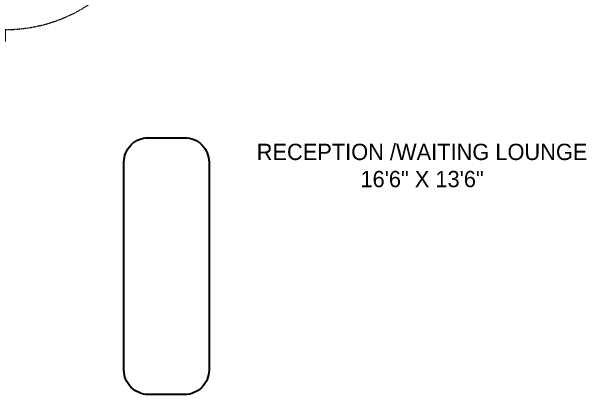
# Model space of a CAD drawing. Header units: millimetres. Extents: x 2165 to 3229, y 834 to 2305.
# Drawn here: x 2528.5 to 2669.6, y 1769.8 to 1863.9 of the extents above; entities that cross this region are included whole.
import ezdxf

# ---------------------------------------------------------------- set-up
doc = ezdxf.new("R2010")
doc.units = ezdxf.units.MM
for name, pattern in [('DOT2', [0.125, 0, -0.125]), ('HIDDEN', [0.375, 0.25, -0.125]), ('HIDDEN2', [0.1875, 0.125, -0.0625])]:
    doc.linetypes.add(name, pattern=pattern)
for name, color, linetype, lineweight in [('FUR', 12, 'Continuous', 30), ('g-dot', 3, 'HIDDEN', 9), ('g-dw', 3, 'Continuous', 5), ('text', 5, 'Continuous', 0)]:
    doc.layers.add(name, color=color, linetype=linetype, lineweight=lineweight)
doc.styles.add('VIBRANT', font='BKANT.TTF')

# ---------------------------------------------------------------- blocks, each defined once
blk = doc.blocks.new('door 750')
at = {"layer": 'g-dot', "color": 250, "linetype": 'HIDDEN2', "lineweight": 5}
blk.add_lwpolyline([(120, 80), (770, 80), (770, 50), (120, 50)], close=True, dxfattribs=at)
at = {"layer": 'g-dot', "color": 250, "linetype": 'DOT2', "lineweight": 5, "ltscale": 0.05}
blk.add_arc((120, 50), 650, 2.6454, 90, dxfattribs=at)
at = {"layer": 'g-dw'}
for points in [[(43.3, 700), (120, 700), (120, 750), (43.3, 750)], [(43.3, 0), (120, 0), (120, 50), (43.3, 50)]]:
    blk.add_lwpolyline(points, close=True, dxfattribs=at)

msp = doc.modelspace()

# ---------------------------------------------------------------- linework, layer by layer
at = {"layer": 'FUR', "elevation": 0}
msp.add_lwpolyline([(2562.08, 1832.87), (2570.96, 1832.87, -0.414214), (2576.96, 1826.87), (2576.96, 1775.83, -0.414214), (2570.96, 1769.83), (2562.08, 1769.83, -0.414214), (2556.08, 1775.83), (2556.08, 1826.87, -0.414214)], format="xyb", close=True, dxfattribs=at)

# ---------------------------------------------------------------- block references
at = {"layer": 'g-dw', "xscale": -0.05688470279487333, "yscale": 0.05688470279487333, "zscale": 0.05688470279487333, "rotation": 180}
msp.add_blockref('door 750', (2520.15, 1899.17, 0), dxfattribs=at)

# ---------------------------------------------------------------- texts
at = {"layer": 'text', "insert": (2590.27, 1831.4, 0), "char_height": 4, "width": 77.9066, "attachment_point": 1, "style": 'VIBRANT'}
msp.add_mtext('\\pxqc;RECEPTION /WAITING LOUNGE\\P16\'6" X 13\'6"', dxfattribs=at)

doc.saveas('drawing.dxf')
